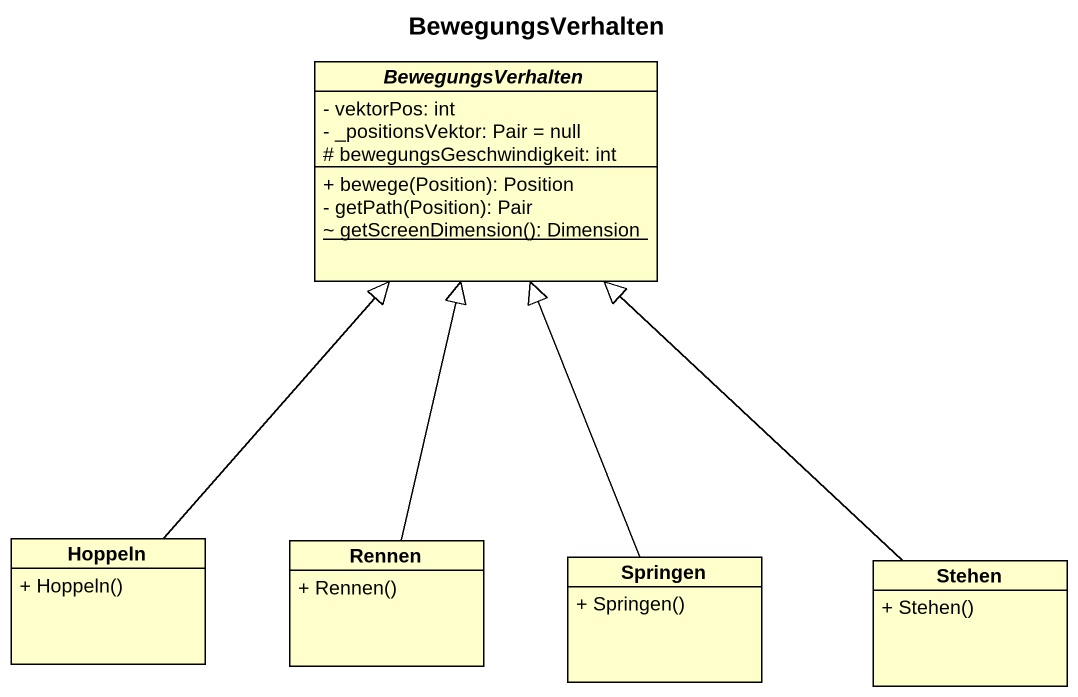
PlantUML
@startuml
title BewegungsVerhalten
hide circle
hide empty members
skinparam classAttributeIconSize 0
abstract class BewegungsVerhalten {
  - vektorPos: int
  - _positionsVektor: Pair = null
  # bewegungsGeschwindigkeit: int
  + bewege(Position): Position
  - getPath(Position): Pair
  {static} ~ getScreenDimension(): Dimension
}
class Hoppeln {
  + Hoppeln()
}
class Rennen {
  + Rennen()
}
class Springen {
  + Springen()
}
class Stehen {
  + Stehen()
}
Hoppeln -up-|> BewegungsVerhalten
Rennen -up-|> BewegungsVerhalten
Springen -up-|> BewegungsVerhalten
Stehen -up-|> BewegungsVerhalten
@enduml
